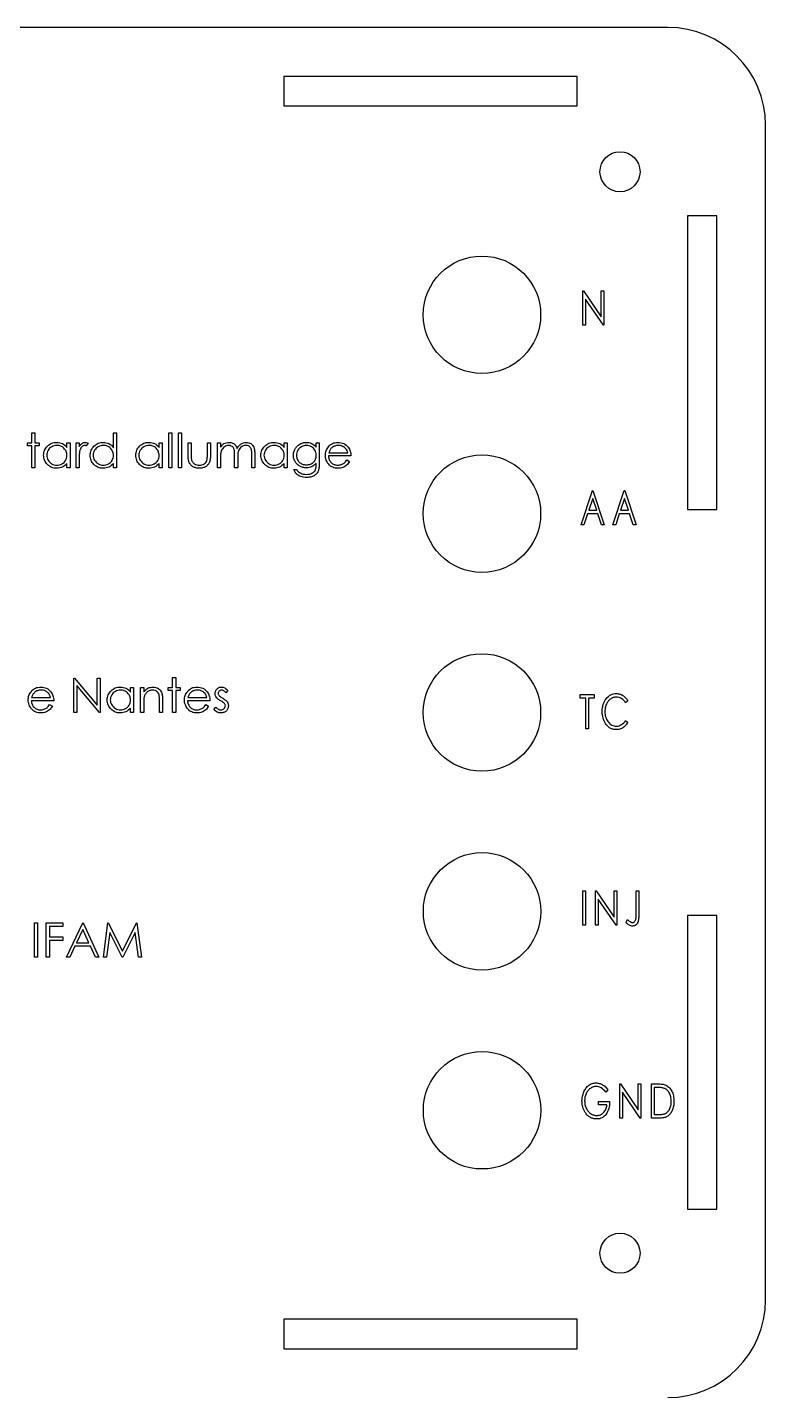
# Model space of a CAD drawing. Header units: millimetres. Extents: x 3 to 788, y -577 to 0.
# Drawn here: x 416.4 to 491.9, y -144 to -4 of the extents above; entities that cross this region are included whole.
import ezdxf

# ---------------------------------------------------------------- set-up
doc = ezdxf.new("R2010")
doc.units = ezdxf.units.MM
doc.layers.get('0').update_dxf_attribs({"lineweight": 25})

msp = doc.modelspace()

# ---------------------------------------------------------------- linework, layer by layer
at = {"color": 7, "linetype": 'Continuous', "lineweight": 25}
for p, q in [((481.91, -4.03), (361.91, -4.03)), ((472.66, -9.03), (442.66, -9.03)), ((442.66, -9.03), (442.66, -12.03)), ((472.66, -12.03), (472.66, -9.03)), ((442.66, -12.03), (472.66, -12.03)), ((491.91, -134.03), (491.91, -14.03)), ((486.91, -23.28), (483.91, -23.28)), ((483.91, -23.28), (483.91, -53.28)), ((486.91, -53.28), (486.91, -23.28)), ((483.91, -53.28), (486.91, -53.28)), ((486.91, -94.78), (483.91, -94.78)), ((483.91, -94.78), (483.91, -124.78)), ((486.91, -124.78), (486.91, -94.78)), ((483.91, -124.78), (486.91, -124.78)), ((442.66, -136.03), (442.66, -139.03)), ((472.66, -136.03), (442.66, -136.03)), ((472.66, -139.03), (472.66, -136.03)), ((442.66, -139.03), (472.66, -139.03))]:
    msp.add_line(p, q, dxfattribs=at)
at = {"color": 7, "linetype": 'Continuous', "flags": 128}
for points in [[(473.22, -34.44), (473.22, -30.94), (473.22, -30.94), (473.28, -30.94), (473.28, -30.94), (475.11, -33.61), (475.11, -33.61), (475.11, -30.94), (475.11, -30.94), (475.38, -30.94), (475.38, -30.94), (475.38, -34.44), (475.38, -34.44), (475.32, -34.44), (475.32, -34.44), (473.49, -31.78), (473.49, -31.78), (473.49, -34.44), (473.49, -34.44), (473.22, -34.44)], [(416.89, -45.44), (417.21, -45.44), (417.21, -45.44), (417.21, -46.47), (417.21, -46.47), (417.66, -46.47), (417.66, -46.47), (417.66, -46.78), (417.66, -46.78), (417.21, -46.78), (417.21, -46.78), (417.21, -49.03), (417.21, -49.03), (416.89, -49.03), (416.89, -49.03), (416.89, -46.78), (416.89, -46.78), (416.44, -46.78), (416.44, -46.78), (416.44, -46.47), (416.44, -46.47), (416.89, -46.47), (416.89, -46.47), (416.89, -45.44)], [(425.55, -45.44), (425.55, -49.03), (425.55, -49.03), (425.24, -49.03), (425.24, -49.03), (425.24, -48.59), (425.24, -48.59), (425.13, -48.7), (425.02, -48.8), (424.89, -48.89), (424.77, -48.96), (424.63, -49.01), (424.49, -49.04), (424.35, -49.07), (424.19, -49.07), (424.19, -49.07), (424.06, -49.07), (423.93, -49.05), (423.8, -49.02), (423.68, -48.98), (423.57, -48.92), (423.46, -48.86), (423.35, -48.78), (423.25, -48.69), (423.16, -48.59), (423.08, -48.48), (423.01, -48.37), (422.96, -48.26), (422.92, -48.14), (422.89, -48.01), (422.87, -47.88), (422.86, -47.74), (422.86, -47.74), (422.87, -47.61), (422.89, -47.48), (422.92, -47.36), (422.96, -47.24), (423.02, -47.12), (423.08, -47.02), (423.16, -46.91), (423.25, -46.81), (423.36, -46.72), (423.46, -46.64), (423.57, -46.58), (423.69, -46.52), (423.81, -46.48), (423.94, -46.45), (424.07, -46.43), (424.2, -46.43), (424.2, -46.43), (424.36, -46.43), (424.51, -46.46), (424.65, -46.5), (424.78, -46.56), (424.91, -46.64), (425.03, -46.73), (425.14, -46.84), (425.24, -46.97), (425.24, -46.97), (425.24, -45.44), (425.24, -45.44), (425.55, -45.44)], [(430.89, -45.44), (431.21, -45.44), (431.21, -45.44), (431.21, -49.03), (431.21, -49.03), (430.89, -49.03), (430.89, -49.03), (430.89, -45.44)], [(431.88, -45.44), (432.19, -45.44), (432.19, -45.44), (432.19, -49.03), (432.19, -49.03), (431.88, -49.03), (431.88, -49.03), (431.88, -45.44)], [(420.8, -46.47), (420.8, -49.03), (420.8, -49.03), (420.48, -49.03), (420.48, -49.03), (420.48, -48.59), (420.48, -48.59), (420.37, -48.7), (420.26, -48.8), (420.14, -48.89), (420.01, -48.96), (419.88, -49.01), (419.74, -49.04), (419.59, -49.07), (419.44, -49.07), (419.44, -49.07), (419.3, -49.07), (419.17, -49.05), (419.05, -49.02), (418.93, -48.98), (418.81, -48.92), (418.7, -48.86), (418.6, -48.78), (418.5, -48.69), (418.4, -48.59), (418.32, -48.48), (418.26, -48.37), (418.2, -48.26), (418.16, -48.14), (418.13, -48.01), (418.11, -47.88), (418.1, -47.74), (418.1, -47.74), (418.11, -47.61), (418.13, -47.48), (418.16, -47.36), (418.2, -47.24), (418.26, -47.12), (418.33, -47.02), (418.41, -46.91), (418.5, -46.81), (418.6, -46.72), (418.71, -46.64), (418.82, -46.58), (418.93, -46.52), (419.05, -46.48), (419.18, -46.45), (419.31, -46.43), (419.45, -46.43), (419.45, -46.43), (419.6, -46.43), (419.75, -46.46), (419.89, -46.5), (420.03, -46.55), (420.15, -46.62), (420.27, -46.71), (420.38, -46.82), (420.48, -46.94), (420.48, -46.94), (420.48, -46.47), (420.48, -46.47), (420.8, -46.47)], [(419.45, -46.74), (419.31, -46.75), (419.18, -46.77), (419.06, -46.81), (418.94, -46.87), (418.82, -46.94), (418.72, -47.03), (418.63, -47.13), (418.56, -47.24), (418.5, -47.36), (418.45, -47.49), (418.43, -47.61), (418.42, -47.75), (418.42, -47.75), (418.43, -47.88), (418.45, -48), (418.5, -48.13), (418.56, -48.25), (418.64, -48.36), (418.73, -48.46), (418.83, -48.55), (418.94, -48.63), (419.06, -48.68), (419.19, -48.73), (419.32, -48.75), (419.45, -48.76), (419.45, -48.76), (419.59, -48.75), (419.72, -48.73), (419.85, -48.68), (419.97, -48.63), (420.09, -48.55), (420.19, -48.47), (420.28, -48.37), (420.35, -48.27), (420.41, -48.15), (420.45, -48.03), (420.47, -47.89), (420.48, -47.76), (420.48, -47.76), (420.48, -47.65), (420.46, -47.55), (420.44, -47.45), (420.41, -47.36), (420.37, -47.27), (420.32, -47.19), (420.25, -47.11), (420.18, -47.03), (420.11, -46.96), (420.03, -46.9), (419.94, -46.85), (419.85, -46.81), (419.76, -46.78), (419.66, -46.76), (419.56, -46.74), (419.45, -46.74)], [(421.43, -46.47), (421.74, -46.47), (421.74, -46.47), (421.74, -46.85), (421.74, -46.85), (421.81, -46.74), (421.88, -46.66), (421.96, -46.58), (422.04, -46.53), (422.12, -46.48), (422.2, -46.45), (422.28, -46.43), (422.36, -46.43), (422.36, -46.43), (422.43, -46.43), (422.5, -46.45), (422.57, -46.47), (422.64, -46.51), (422.64, -46.51), (422.46, -46.79), (422.46, -46.79), (422.42, -46.77), (422.38, -46.75), (422.34, -46.74), (422.3, -46.74), (422.3, -46.74), (422.23, -46.75), (422.15, -46.77), (422.08, -46.82), (422.01, -46.87), (421.98, -46.91), (421.94, -46.95), (421.91, -47), (421.89, -47.05), (421.86, -47.1), (421.84, -47.16), (421.81, -47.22), (421.8, -47.29), (421.8, -47.29), (421.78, -47.35), (421.77, -47.43), (421.76, -47.52), (421.75, -47.62), (421.75, -47.74), (421.74, -47.87), (421.74, -48.01), (421.74, -48.17), (421.74, -48.17), (421.74, -49.03), (421.74, -49.03), (421.43, -49.03), (421.43, -49.03), (421.43, -46.47)], [(424.21, -46.74), (424.07, -46.75), (423.94, -46.77), (423.81, -46.81), (423.69, -46.87), (423.58, -46.94), (423.48, -47.03), (423.39, -47.13), (423.31, -47.24), (423.25, -47.36), (423.21, -47.49), (423.18, -47.61), (423.18, -47.75), (423.18, -47.75), (423.18, -47.88), (423.21, -48), (423.25, -48.13), (423.32, -48.25), (423.39, -48.36), (423.48, -48.46), (423.58, -48.55), (423.7, -48.63), (423.82, -48.68), (423.94, -48.73), (424.07, -48.75), (424.21, -48.76), (424.21, -48.76), (424.34, -48.75), (424.47, -48.73), (424.6, -48.68), (424.73, -48.63), (424.84, -48.55), (424.95, -48.47), (425.03, -48.37), (425.11, -48.27), (425.16, -48.15), (425.21, -48.03), (425.23, -47.89), (425.24, -47.76), (425.24, -47.76), (425.23, -47.65), (425.22, -47.55), (425.2, -47.45), (425.16, -47.36), (425.12, -47.27), (425.07, -47.19), (425.01, -47.11), (424.94, -47.03), (424.86, -46.96), (424.78, -46.9), (424.7, -46.85), (424.61, -46.81), (424.52, -46.78), (424.42, -46.76), (424.32, -46.74), (424.21, -46.74)], [(430.22, -46.47), (430.22, -49.03), (430.22, -49.03), (429.91, -49.03), (429.91, -49.03), (429.91, -48.59), (429.91, -48.59), (429.8, -48.7), (429.68, -48.8), (429.56, -48.89), (429.43, -48.96), (429.3, -49.01), (429.16, -49.04), (429.01, -49.07), (428.86, -49.07), (428.86, -49.07), (428.73, -49.07), (428.6, -49.05), (428.47, -49.02), (428.35, -48.98), (428.23, -48.92), (428.12, -48.86), (428.02, -48.78), (427.92, -48.69), (427.83, -48.59), (427.75, -48.48), (427.68, -48.37), (427.63, -48.26), (427.58, -48.14), (427.55, -48.01), (427.53, -47.88), (427.53, -47.74), (427.53, -47.74), (427.53, -47.61), (427.55, -47.48), (427.58, -47.36), (427.63, -47.24), (427.68, -47.12), (427.75, -47.02), (427.83, -46.91), (427.92, -46.81), (428.02, -46.72), (428.13, -46.64), (428.24, -46.58), (428.36, -46.52), (428.48, -46.48), (428.6, -46.45), (428.73, -46.43), (428.87, -46.43), (428.87, -46.43), (429.03, -46.43), (429.18, -46.46), (429.32, -46.5), (429.45, -46.55), (429.58, -46.62), (429.69, -46.71), (429.8, -46.82), (429.91, -46.94), (429.91, -46.94), (429.91, -46.47), (429.91, -46.47), (430.22, -46.47)], [(428.88, -46.74), (428.74, -46.75), (428.61, -46.77), (428.48, -46.81), (428.36, -46.87), (428.25, -46.94), (428.15, -47.03), (428.06, -47.13), (427.98, -47.24), (427.92, -47.36), (427.88, -47.49), (427.85, -47.61), (427.84, -47.75), (427.84, -47.75), (427.85, -47.88), (427.88, -48), (427.92, -48.13), (427.98, -48.25), (428.06, -48.36), (428.15, -48.46), (428.25, -48.55), (428.36, -48.63), (428.48, -48.68), (428.61, -48.73), (428.74, -48.75), (428.87, -48.76), (428.87, -48.76), (429.01, -48.75), (429.14, -48.73), (429.27, -48.68), (429.39, -48.63), (429.51, -48.55), (429.61, -48.47), (429.7, -48.37), (429.77, -48.27), (429.83, -48.15), (429.87, -48.03), (429.9, -47.89), (429.91, -47.76), (429.91, -47.76), (429.9, -47.65), (429.89, -47.55), (429.86, -47.45), (429.83, -47.36), (429.79, -47.27), (429.74, -47.19), (429.68, -47.11), (429.61, -47.03), (429.53, -46.96), (429.45, -46.9), (429.37, -46.85), (429.28, -46.81), (429.18, -46.78), (429.08, -46.76), (428.98, -46.74), (428.88, -46.74)], [(432.87, -46.47), (433.18, -46.47), (433.18, -46.47), (433.18, -47.66), (433.18, -47.66), (433.18, -47.76), (433.18, -47.86), (433.19, -47.94), (433.19, -48.02), (433.2, -48.09), (433.21, -48.16), (433.22, -48.21), (433.23, -48.26), (433.23, -48.26), (433.25, -48.31), (433.28, -48.37), (433.31, -48.42), (433.34, -48.46), (433.38, -48.51), (433.42, -48.55), (433.46, -48.59), (433.52, -48.62), (433.63, -48.68), (433.75, -48.73), (433.88, -48.75), (434.02, -48.76), (434.02, -48.76), (434.16, -48.75), (434.29, -48.73), (434.4, -48.68), (434.51, -48.63), (434.6, -48.56), (434.68, -48.47), (434.74, -48.38), (434.79, -48.28), (434.79, -48.28), (434.8, -48.24), (434.81, -48.19), (434.82, -48.12), (434.83, -48.05), (434.83, -47.97), (434.84, -47.87), (434.84, -47.77), (434.84, -47.66), (434.84, -47.66), (434.84, -46.47), (434.84, -46.47), (435.16, -46.47), (435.16, -46.47), (435.16, -47.72), (435.16, -47.72), (435.15, -47.84), (435.15, -47.96), (435.14, -48.07), (435.12, -48.18), (435.11, -48.27), (435.09, -48.36), (435.06, -48.44), (435.03, -48.51), (435, -48.57), (434.96, -48.63), (434.92, -48.69), (434.87, -48.74), (434.82, -48.79), (434.77, -48.84), (434.71, -48.88), (434.65, -48.92), (434.58, -48.96), (434.52, -48.99), (434.44, -49.01), (434.36, -49.04), (434.28, -49.05), (434.2, -49.06), (434.11, -49.07), (434.01, -49.07), (434.01, -49.07), (433.92, -49.07), (433.83, -49.06), (433.75, -49.05), (433.66, -49.04), (433.59, -49.01), (433.51, -48.99), (433.44, -48.96), (433.38, -48.92), (433.31, -48.88), (433.26, -48.84), (433.2, -48.79), (433.15, -48.74), (433.11, -48.69), (433.07, -48.63), (433.03, -48.57), (432.99, -48.5), (432.96, -48.43), (432.94, -48.35), (432.92, -48.26), (432.9, -48.17), (432.88, -48.06), (432.88, -47.95), (432.87, -47.82), (432.87, -47.69), (432.87, -47.69), (432.87, -46.47)], [(435.87, -46.47), (436.19, -46.47), (436.19, -46.47), (436.19, -46.92), (436.19, -46.92), (436.27, -46.8), (436.36, -46.7), (436.45, -46.62), (436.54, -46.56), (436.54, -46.56), (436.67, -46.5), (436.8, -46.46), (436.93, -46.43), (437.07, -46.43), (437.07, -46.43), (437.16, -46.43), (437.25, -46.44), (437.34, -46.47), (437.42, -46.5), (437.51, -46.54), (437.58, -46.59), (437.64, -46.64), (437.7, -46.7), (437.75, -46.76), (437.8, -46.84), (437.84, -46.94), (437.88, -47.04), (437.88, -47.04), (437.93, -46.97), (437.97, -46.9), (438.02, -46.84), (438.07, -46.78), (438.12, -46.72), (438.18, -46.67), (438.23, -46.62), (438.29, -46.58), (438.42, -46.51), (438.55, -46.47), (438.68, -46.44), (438.82, -46.43), (438.82, -46.43), (438.95, -46.43), (439.07, -46.46), (439.18, -46.5), (439.29, -46.56), (439.38, -46.63), (439.47, -46.72), (439.53, -46.82), (439.59, -46.93), (439.61, -46.99), (439.63, -47.06), (439.65, -47.14), (439.66, -47.23), (439.67, -47.32), (439.68, -47.42), (439.69, -47.53), (439.69, -47.64), (439.69, -47.64), (439.69, -49.03), (439.69, -49.03), (439.37, -49.03), (439.37, -49.03), (439.37, -47.64), (439.37, -47.64), (439.37, -47.54), (439.37, -47.45), (439.37, -47.37), (439.36, -47.3), (439.35, -47.23), (439.34, -47.17), (439.33, -47.12), (439.31, -47.08), (439.28, -47.01), (439.23, -46.94), (439.18, -46.88), (439.11, -46.83), (439.04, -46.79), (438.95, -46.76), (438.86, -46.75), (438.77, -46.74), (438.77, -46.74), (438.65, -46.75), (438.54, -46.78), (438.43, -46.82), (438.32, -46.88), (438.23, -46.96), (438.15, -47.04), (438.08, -47.14), (438.03, -47.25), (438.01, -47.32), (437.99, -47.39), (437.97, -47.47), (437.96, -47.57), (437.95, -47.67), (437.94, -47.78), (437.94, -47.9), (437.94, -48.03), (437.94, -48.03), (437.94, -49.03), (437.94, -49.03), (437.62, -49.03), (437.62, -49.03), (437.62, -47.73), (437.62, -47.73), (437.62, -47.62), (437.62, -47.52), (437.62, -47.42), (437.61, -47.34), (437.6, -47.27), (437.59, -47.2), (437.58, -47.15), (437.56, -47.1), (437.53, -47.02), (437.48, -46.95), (437.43, -46.89), (437.36, -46.84), (437.29, -46.8), (437.2, -46.76), (437.11, -46.75), (437.02, -46.74), (437.02, -46.74), (436.9, -46.75), (436.79, -46.77), (436.68, -46.82), (436.58, -46.88), (436.49, -46.95), (436.41, -47.04), (436.34, -47.13), (436.28, -47.24), (436.26, -47.31), (436.24, -47.38), (436.23, -47.45), (436.21, -47.54), (436.2, -47.63), (436.19, -47.73), (436.19, -47.84), (436.19, -47.95), (436.19, -47.95), (436.19, -49.03), (436.19, -49.03), (435.87, -49.03), (435.87, -49.03), (435.87, -46.47)], [(443.01, -46.47), (443.01, -49.03), (443.01, -49.03), (442.69, -49.03), (442.69, -49.03), (442.69, -48.59), (442.69, -48.59), (442.59, -48.7), (442.47, -48.8), (442.35, -48.89), (442.22, -48.96), (442.09, -49.01), (441.95, -49.04), (441.8, -49.07), (441.65, -49.07), (441.65, -49.07), (441.51, -49.07), (441.38, -49.05), (441.26, -49.02), (441.14, -48.98), (441.02, -48.92), (440.91, -48.86), (440.81, -48.78), (440.71, -48.69), (440.61, -48.59), (440.54, -48.48), (440.47, -48.37), (440.41, -48.26), (440.37, -48.14), (440.34, -48.01), (440.32, -47.88), (440.32, -47.74), (440.32, -47.74), (440.32, -47.61), (440.34, -47.48), (440.37, -47.36), (440.41, -47.24), (440.47, -47.12), (440.54, -47.02), (440.62, -46.91), (440.71, -46.81), (440.81, -46.72), (440.92, -46.64), (441.03, -46.58), (441.14, -46.52), (441.27, -46.48), (441.39, -46.45), (441.52, -46.43), (441.66, -46.43), (441.66, -46.43), (441.82, -46.43), (441.96, -46.46), (442.11, -46.5), (442.24, -46.55), (442.36, -46.62), (442.48, -46.71), (442.59, -46.82), (442.69, -46.94), (442.69, -46.94), (442.69, -46.47), (442.69, -46.47), (443.01, -46.47)], [(441.66, -46.74), (441.53, -46.75), (441.39, -46.77), (441.27, -46.81), (441.15, -46.87), (441.03, -46.94), (440.93, -47.03), (440.85, -47.13), (440.77, -47.24), (440.71, -47.36), (440.67, -47.49), (440.64, -47.61), (440.63, -47.75), (440.63, -47.75), (440.64, -47.88), (440.67, -48), (440.71, -48.13), (440.77, -48.25), (440.85, -48.36), (440.94, -48.46), (441.04, -48.55), (441.15, -48.63), (441.27, -48.68), (441.4, -48.73), (441.53, -48.75), (441.66, -48.76), (441.66, -48.76), (441.8, -48.75), (441.93, -48.73), (442.06, -48.68), (442.18, -48.63), (442.3, -48.55), (442.4, -48.47), (442.49, -48.37), (442.56, -48.27), (442.62, -48.15), (442.66, -48.03), (442.69, -47.89), (442.69, -47.76), (442.69, -47.76), (442.69, -47.65), (442.68, -47.55), (442.65, -47.45), (442.62, -47.36), (442.58, -47.27), (442.53, -47.19), (442.47, -47.11), (442.4, -47.03), (442.32, -46.96), (442.24, -46.9), (442.15, -46.85), (442.06, -46.81), (441.97, -46.78), (441.87, -46.76), (441.77, -46.74), (441.66, -46.74)], [(445.97, -46.47), (446.28, -46.47), (446.28, -46.47), (446.28, -48.5), (446.28, -48.5), (446.28, -48.63), (446.28, -48.75), (446.27, -48.86), (446.26, -48.96), (446.25, -49.06), (446.23, -49.14), (446.21, -49.22), (446.19, -49.29), (446.19, -49.29), (446.16, -49.37), (446.12, -49.45), (446.07, -49.53), (446.02, -49.6), (445.96, -49.66), (445.89, -49.72), (445.82, -49.78), (445.75, -49.83), (445.67, -49.87), (445.58, -49.91), (445.49, -49.94), (445.4, -49.97), (445.3, -49.99), (445.2, -50), (445.1, -50.01), (444.99, -50.02), (444.99, -50.02), (444.83, -50.01), (444.68, -49.99), (444.54, -49.96), (444.4, -49.92), (444.28, -49.87), (444.17, -49.81), (444.07, -49.74), (443.98, -49.67), (443.9, -49.58), (443.83, -49.48), (443.75, -49.35), (443.68, -49.21), (443.68, -49.21), (444, -49.21), (444, -49.21), (444.07, -49.33), (444.17, -49.43), (444.27, -49.51), (444.38, -49.58), (444.5, -49.63), (444.64, -49.67), (444.79, -49.69), (444.96, -49.7), (444.96, -49.7), (445.12, -49.69), (445.27, -49.67), (445.41, -49.63), (445.53, -49.58), (445.64, -49.52), (445.74, -49.44), (445.81, -49.36), (445.87, -49.28), (445.89, -49.23), (445.91, -49.17), (445.93, -49.11), (445.94, -49.03), (445.96, -48.95), (445.96, -48.87), (445.97, -48.77), (445.97, -48.67), (445.97, -48.67), (445.97, -48.54), (445.97, -48.54), (445.87, -48.65), (445.76, -48.75), (445.65, -48.83), (445.52, -48.9), (445.38, -48.96), (445.24, -49), (445.1, -49.02), (444.95, -49.03), (444.95, -49.03), (444.86, -49.03), (444.77, -49.02), (444.69, -49), (444.61, -48.98), (444.52, -48.96), (444.44, -48.93), (444.36, -48.9), (444.29, -48.85), (444.21, -48.81), (444.14, -48.76), (444.07, -48.71), (444.01, -48.65), (443.95, -48.59), (443.9, -48.53), (443.85, -48.46), (443.81, -48.39), (443.77, -48.31), (443.73, -48.24), (443.7, -48.16), (443.68, -48.08), (443.66, -48), (443.65, -47.91), (443.64, -47.83), (443.64, -47.74), (443.64, -47.74), (443.64, -47.65), (443.65, -47.57), (443.66, -47.48), (443.68, -47.4), (443.71, -47.32), (443.74, -47.24), (443.77, -47.16), (443.81, -47.08), (443.86, -47.01), (443.91, -46.94), (443.96, -46.87), (444.02, -46.81), (444.09, -46.75), (444.15, -46.7), (444.22, -46.65), (444.3, -46.6), (444.38, -46.56), (444.46, -46.53), (444.54, -46.5), (444.62, -46.47), (444.7, -46.45), (444.79, -46.44), (444.87, -46.43), (444.96, -46.43), (444.96, -46.43), (445.1, -46.43), (445.23, -46.45), (445.37, -46.49), (445.49, -46.53), (445.61, -46.6), (445.74, -46.68), (445.85, -46.79), (445.97, -46.92), (445.97, -46.92), (445.97, -46.47)], [(444.98, -46.74), (444.85, -46.75), (444.71, -46.77), (444.59, -46.81), (444.46, -46.87), (444.35, -46.95), (444.25, -47.03), (444.16, -47.13), (444.09, -47.24), (444.03, -47.36), (443.99, -47.49), (443.96, -47.62), (443.95, -47.75), (443.95, -47.75), (443.95, -47.86), (443.97, -47.95), (443.99, -48.05), (444.02, -48.13), (444.06, -48.22), (444.11, -48.3), (444.17, -48.37), (444.23, -48.44), (444.31, -48.51), (444.38, -48.56), (444.47, -48.61), (444.56, -48.65), (444.65, -48.68), (444.75, -48.7), (444.85, -48.71), (444.96, -48.71), (444.96, -48.71), (445.07, -48.71), (445.18, -48.7), (445.28, -48.68), (445.37, -48.65), (445.46, -48.61), (445.54, -48.56), (445.62, -48.51), (445.69, -48.44), (445.76, -48.37), (445.81, -48.3), (445.86, -48.22), (445.9, -48.13), (445.93, -48.04), (445.95, -47.94), (445.97, -47.84), (445.97, -47.74), (445.97, -47.74), (445.96, -47.6), (445.94, -47.46), (445.9, -47.34), (445.84, -47.23), (445.77, -47.12), (445.69, -47.02), (445.59, -46.94), (445.48, -46.87), (445.36, -46.81), (445.24, -46.77), (445.11, -46.75), (444.98, -46.74)], [(449.1, -48.22), (449.38, -48.37), (449.38, -48.37), (449.31, -48.48), (449.24, -48.59), (449.16, -48.68), (449.08, -48.76), (448.99, -48.84), (448.89, -48.9), (448.79, -48.95), (448.69, -48.99), (448.58, -49.03), (448.46, -49.05), (448.33, -49.07), (448.2, -49.07), (448.2, -49.07), (448.05, -49.07), (447.91, -49.05), (447.78, -49.02), (447.66, -48.97), (447.55, -48.92), (447.44, -48.85), (447.34, -48.76), (447.25, -48.67), (447.17, -48.57), (447.1, -48.46), (447.05, -48.35), (447, -48.24), (446.96, -48.12), (446.93, -48), (446.92, -47.88), (446.91, -47.76), (446.91, -47.76), (446.92, -47.64), (446.93, -47.52), (446.95, -47.41), (446.99, -47.3), (447.03, -47.2), (447.08, -47.1), (447.14, -47), (447.21, -46.9), (447.21, -46.9), (447.3, -46.79), (447.41, -46.69), (447.52, -46.61), (447.64, -46.55), (447.77, -46.49), (447.91, -46.46), (448.05, -46.43), (448.21, -46.43), (448.21, -46.43), (448.36, -46.43), (448.51, -46.46), (448.65, -46.5), (448.79, -46.55), (448.91, -46.62), (449.03, -46.71), (449.14, -46.81), (449.24, -46.93), (449.24, -46.93), (449.3, -47.02), (449.36, -47.12), (449.4, -47.22), (449.44, -47.33), (449.47, -47.44), (449.5, -47.56), (449.51, -47.69), (449.51, -47.82), (449.51, -47.82), (447.23, -47.82), (447.23, -47.82), (447.23, -47.92), (447.25, -48.01), (447.27, -48.11), (447.3, -48.19), (447.34, -48.28), (447.38, -48.35), (447.44, -48.43), (447.5, -48.49), (447.57, -48.56), (447.64, -48.61), (447.72, -48.66), (447.8, -48.69), (447.88, -48.72), (447.97, -48.74), (448.06, -48.75), (448.16, -48.76), (448.16, -48.76), (448.25, -48.76), (448.35, -48.74), (448.44, -48.73), (448.53, -48.7), (448.61, -48.67), (448.69, -48.63), (448.76, -48.59), (448.83, -48.54), (448.89, -48.48), (448.96, -48.41), (449.03, -48.32), (449.1, -48.22)], [(449.2, -47.5), (449.16, -47.38), (449.12, -47.27), (449.07, -47.17), (449.01, -47.09), (448.94, -47.01), (448.86, -46.95), (448.77, -46.89), (448.67, -46.84), (448.56, -46.79), (448.45, -46.76), (448.34, -46.75), (448.22, -46.74), (448.22, -46.74), (448.13, -46.74), (448.04, -46.75), (447.95, -46.77), (447.87, -46.8), (447.79, -46.83), (447.71, -46.87), (447.63, -46.92), (447.56, -46.98), (447.56, -46.98), (447.51, -47.03), (447.47, -47.08), (447.43, -47.13), (447.39, -47.2), (447.35, -47.27), (447.32, -47.34), (447.29, -47.42), (447.26, -47.5), (447.26, -47.5), (449.2, -47.5)], [(474.26, -51.35), (475.42, -54.85), (475.42, -54.85), (475.13, -54.85), (475.13, -54.85), (474.76, -53.73), (474.76, -53.73), (473.71, -53.73), (473.71, -53.73), (473.34, -54.85), (473.34, -54.85), (473.04, -54.85), (473.04, -54.85), (474.21, -51.35), (474.21, -51.35), (474.26, -51.35)], [(477.5, -51.35), (478.66, -54.85), (478.66, -54.85), (478.37, -54.85), (478.37, -54.85), (478, -53.73), (478, -53.73), (476.95, -53.73), (476.95, -53.73), (476.58, -54.85), (476.58, -54.85), (476.28, -54.85), (476.28, -54.85), (477.45, -51.35), (477.45, -51.35), (477.5, -51.35)], [(474.23, -52.16), (473.83, -53.37), (473.83, -53.37), (474.64, -53.37), (474.64, -53.37), (474.23, -52.16)], [(477.47, -52.16), (477.07, -53.37), (477.07, -53.37), (477.88, -53.37), (477.88, -53.37), (477.47, -52.16)], [(421.2, -74.03), (421.2, -70.53), (421.2, -70.53), (421.26, -70.53), (421.26, -70.53), (423.57, -73.28), (423.57, -73.28), (423.57, -70.53), (423.57, -70.53), (423.89, -70.53), (423.89, -70.53), (423.89, -74.03), (423.89, -74.03), (423.82, -74.03), (423.82, -74.03), (421.51, -71.28), (421.51, -71.28), (421.51, -74.03), (421.51, -74.03), (421.2, -74.03)], [(431.29, -70.44), (431.61, -70.44), (431.61, -70.44), (431.61, -71.47), (431.61, -71.47), (432.05, -71.47), (432.05, -71.47), (432.05, -71.78), (432.05, -71.78), (431.61, -71.78), (431.61, -71.78), (431.61, -74.03), (431.61, -74.03), (431.29, -74.03), (431.29, -74.03), (431.29, -71.78), (431.29, -71.78), (430.84, -71.78), (430.84, -71.78), (430.84, -71.47), (430.84, -71.47), (431.29, -71.47), (431.29, -71.47), (431.29, -70.44)], [(418.72, -73.22), (419, -73.37), (419, -73.37), (418.93, -73.48), (418.85, -73.59), (418.78, -73.68), (418.69, -73.76), (418.6, -73.84), (418.51, -73.9), (418.41, -73.95), (418.3, -73.99), (418.19, -74.03), (418.07, -74.05), (417.95, -74.07), (417.81, -74.07), (417.81, -74.07), (417.67, -74.07), (417.53, -74.05), (417.4, -74.02), (417.28, -73.97), (417.16, -73.92), (417.06, -73.85), (416.96, -73.76), (416.87, -73.67), (416.79, -73.57), (416.72, -73.46), (416.66, -73.35), (416.61, -73.24), (416.58, -73.12), (416.55, -73), (416.53, -72.88), (416.53, -72.76), (416.53, -72.76), (416.53, -72.64), (416.55, -72.52), (416.57, -72.41), (416.6, -72.3), (416.64, -72.2), (416.69, -72.1), (416.75, -72), (416.82, -71.9), (416.82, -71.9), (416.92, -71.79), (417.03, -71.69), (417.14, -71.61), (417.26, -71.55), (417.39, -71.49), (417.53, -71.46), (417.67, -71.43), (417.82, -71.43), (417.82, -71.43), (417.98, -71.43), (418.13, -71.46), (418.27, -71.5), (418.4, -71.55), (418.53, -71.62), (418.64, -71.71), (418.75, -71.81), (418.85, -71.93), (418.85, -71.93), (418.92, -72.02), (418.97, -72.12), (419.02, -72.22), (419.06, -72.33), (419.09, -72.44), (419.11, -72.56), (419.13, -72.69), (419.13, -72.82), (419.13, -72.82), (416.84, -72.82), (416.84, -72.82), (416.85, -72.92), (416.86, -73.01), (416.89, -73.11), (416.92, -73.19), (416.95, -73.28), (417, -73.35), (417.05, -73.43), (417.12, -73.49), (417.19, -73.56), (417.26, -73.61), (417.33, -73.66), (417.42, -73.69), (417.5, -73.72), (417.59, -73.74), (417.68, -73.75), (417.78, -73.76), (417.78, -73.76), (417.87, -73.76), (417.96, -73.74), (418.05, -73.73), (418.14, -73.7), (418.23, -73.67), (418.31, -73.63), (418.38, -73.59), (418.45, -73.54), (418.51, -73.48), (418.58, -73.41), (418.65, -73.32), (418.72, -73.22)], [(418.82, -72.5), (418.78, -72.38), (418.73, -72.27), (418.68, -72.17), (418.62, -72.09), (418.55, -72.01), (418.47, -71.95), (418.38, -71.89), (418.28, -71.84), (418.18, -71.79), (418.07, -71.76), (417.95, -71.75), (417.84, -71.74), (417.84, -71.74), (417.74, -71.74), (417.65, -71.75), (417.57, -71.77), (417.48, -71.8), (417.4, -71.83), (417.32, -71.87), (417.25, -71.92), (417.18, -71.98), (417.18, -71.98), (417.13, -72.03), (417.09, -72.08), (417.04, -72.13), (417, -72.2), (416.97, -72.27), (416.93, -72.34), (416.9, -72.42), (416.88, -72.5), (416.88, -72.5), (418.82, -72.5)], [(427.3, -71.47), (427.3, -74.03), (427.3, -74.03), (426.98, -74.03), (426.98, -74.03), (426.98, -73.59), (426.98, -73.59), (426.87, -73.7), (426.76, -73.8), (426.64, -73.89), (426.51, -73.96), (426.38, -74.01), (426.24, -74.04), (426.09, -74.07), (425.94, -74.07), (425.94, -74.07), (425.8, -74.07), (425.67, -74.05), (425.55, -74.02), (425.43, -73.98), (425.31, -73.92), (425.2, -73.86), (425.1, -73.78), (425, -73.69), (424.9, -73.59), (424.82, -73.48), (424.76, -73.37), (424.7, -73.26), (424.66, -73.14), (424.63, -73.01), (424.61, -72.88), (424.61, -72.74), (424.61, -72.74), (424.61, -72.61), (424.63, -72.48), (424.66, -72.36), (424.7, -72.24), (424.76, -72.12), (424.83, -72.02), (424.91, -71.91), (425, -71.81), (425.1, -71.72), (425.21, -71.64), (425.32, -71.58), (425.43, -71.52), (425.56, -71.48), (425.68, -71.45), (425.81, -71.43), (425.95, -71.43), (425.95, -71.43), (426.11, -71.43), (426.25, -71.46), (426.39, -71.5), (426.53, -71.55), (426.65, -71.62), (426.77, -71.71), (426.88, -71.82), (426.98, -71.94), (426.98, -71.94), (426.98, -71.47), (426.98, -71.47), (427.3, -71.47)], [(425.95, -71.74), (425.82, -71.75), (425.68, -71.77), (425.56, -71.81), (425.44, -71.87), (425.32, -71.94), (425.22, -72.03), (425.14, -72.13), (425.06, -72.24), (425, -72.36), (424.95, -72.49), (424.93, -72.61), (424.92, -72.75), (424.92, -72.75), (424.93, -72.88), (424.95, -73), (425, -73.13), (425.06, -73.25), (425.14, -73.36), (425.23, -73.46), (425.33, -73.55), (425.44, -73.63), (425.56, -73.68), (425.69, -73.73), (425.82, -73.75), (425.95, -73.76), (425.95, -73.76), (426.09, -73.75), (426.22, -73.73), (426.35, -73.68), (426.47, -73.63), (426.59, -73.55), (426.69, -73.47), (426.78, -73.37), (426.85, -73.27), (426.91, -73.15), (426.95, -73.03), (426.98, -72.89), (426.98, -72.76), (426.98, -72.76), (426.98, -72.65), (426.96, -72.55), (426.94, -72.45), (426.91, -72.36), (426.87, -72.27), (426.82, -72.19), (426.76, -72.11), (426.69, -72.03), (426.61, -71.96), (426.53, -71.9), (426.44, -71.85), (426.35, -71.81), (426.26, -71.78), (426.16, -71.76), (426.06, -71.74), (425.95, -71.74)], [(428.02, -71.47), (428.33, -71.47), (428.33, -71.47), (428.33, -71.93), (428.33, -71.93), (428.43, -71.81), (428.54, -71.7), (428.65, -71.62), (428.77, -71.55), (428.9, -71.49), (429.03, -71.46), (429.16, -71.43), (429.3, -71.43), (429.3, -71.43), (429.44, -71.43), (429.58, -71.46), (429.7, -71.51), (429.82, -71.57), (429.92, -71.65), (430.02, -71.74), (430.09, -71.84), (430.15, -71.96), (430.18, -72.03), (430.2, -72.1), (430.22, -72.18), (430.23, -72.27), (430.24, -72.37), (430.25, -72.48), (430.26, -72.6), (430.26, -72.72), (430.26, -72.72), (430.26, -74.03), (430.26, -74.03), (429.95, -74.03), (429.95, -74.03), (429.95, -72.83), (429.95, -72.83), (429.94, -72.72), (429.94, -72.63), (429.94, -72.54), (429.94, -72.46), (429.93, -72.39), (429.92, -72.33), (429.92, -72.28), (429.91, -72.24), (429.91, -72.24), (429.87, -72.13), (429.82, -72.02), (429.76, -71.94), (429.68, -71.87), (429.59, -71.81), (429.49, -71.77), (429.38, -71.75), (429.25, -71.74), (429.25, -71.74), (429.17, -71.74), (429.1, -71.75), (429.03, -71.77), (428.96, -71.79), (428.89, -71.82), (428.82, -71.85), (428.76, -71.89), (428.7, -71.93), (428.64, -71.99), (428.59, -72.04), (428.54, -72.09), (428.5, -72.15), (428.46, -72.21), (428.43, -72.28), (428.4, -72.35), (428.38, -72.42), (428.38, -72.42), (428.37, -72.47), (428.36, -72.53), (428.35, -72.6), (428.34, -72.68), (428.34, -72.77), (428.33, -72.87), (428.33, -72.98), (428.33, -73.1), (428.33, -73.1), (428.33, -74.03), (428.33, -74.03), (428.02, -74.03), (428.02, -74.03), (428.02, -71.47)], [(434.69, -73.22), (434.97, -73.37), (434.97, -73.37), (434.9, -73.48), (434.83, -73.59), (434.75, -73.68), (434.67, -73.76), (434.58, -73.84), (434.48, -73.9), (434.38, -73.95), (434.28, -73.99), (434.17, -74.03), (434.05, -74.05), (433.92, -74.07), (433.79, -74.07), (433.79, -74.07), (433.64, -74.07), (433.5, -74.05), (433.37, -74.02), (433.25, -73.97), (433.14, -73.92), (433.03, -73.85), (432.93, -73.76), (432.84, -73.67), (432.76, -73.57), (432.69, -73.46), (432.64, -73.35), (432.59, -73.24), (432.55, -73.12), (432.52, -73), (432.51, -72.88), (432.5, -72.76), (432.5, -72.76), (432.51, -72.64), (432.52, -72.52), (432.54, -72.41), (432.58, -72.3), (432.62, -72.2), (432.67, -72.1), (432.73, -72), (432.8, -71.9), (432.8, -71.9), (432.89, -71.79), (433, -71.69), (433.11, -71.61), (433.23, -71.55), (433.36, -71.49), (433.5, -71.46), (433.64, -71.43), (433.8, -71.43), (433.8, -71.43), (433.95, -71.43), (434.1, -71.46), (434.24, -71.5), (434.38, -71.55), (434.5, -71.62), (434.62, -71.71), (434.73, -71.81), (434.83, -71.93), (434.83, -71.93), (434.89, -72.02), (434.95, -72.12), (434.99, -72.22), (435.03, -72.33), (435.06, -72.44), (435.09, -72.56), (435.1, -72.69), (435.11, -72.82), (435.11, -72.82), (432.82, -72.82), (432.82, -72.82), (432.82, -72.92), (432.84, -73.01), (432.86, -73.11), (432.89, -73.19), (432.93, -73.28), (432.97, -73.35), (433.03, -73.43), (433.09, -73.49), (433.16, -73.56), (433.23, -73.61), (433.31, -73.66), (433.39, -73.69), (433.47, -73.72), (433.56, -73.74), (433.65, -73.75), (433.75, -73.76), (433.75, -73.76), (433.84, -73.76), (433.94, -73.74), (434.03, -73.73), (434.12, -73.7), (434.2, -73.67), (434.28, -73.63), (434.35, -73.59), (434.42, -73.54), (434.48, -73.48), (434.55, -73.41), (434.62, -73.32), (434.69, -73.22)], [(434.79, -72.5), (434.75, -72.38), (434.71, -72.27), (434.66, -72.17), (434.6, -72.09), (434.53, -72.01), (434.45, -71.95), (434.36, -71.89), (434.26, -71.84), (434.15, -71.79), (434.04, -71.76), (433.93, -71.75), (433.81, -71.74), (433.81, -71.74), (433.72, -71.74), (433.63, -71.75), (433.54, -71.77), (433.46, -71.8), (433.38, -71.83), (433.3, -71.87), (433.22, -71.92), (433.15, -71.98), (433.15, -71.98), (433.11, -72.03), (433.06, -72.08), (433.02, -72.13), (432.98, -72.2), (432.94, -72.27), (432.91, -72.34), (432.88, -72.42), (432.85, -72.5), (432.85, -72.5), (434.79, -72.5)], [(436.95, -71.79), (436.73, -72.01), (436.73, -72.01), (436.68, -71.95), (436.62, -71.89), (436.56, -71.85), (436.51, -71.81), (436.45, -71.78), (436.4, -71.76), (436.34, -71.74), (436.29, -71.74), (436.29, -71.74), (436.22, -71.75), (436.16, -71.77), (436.11, -71.8), (436.06, -71.84), (436.01, -71.9), (435.98, -71.96), (435.96, -72.02), (435.96, -72.08), (435.96, -72.08), (435.96, -72.14), (435.98, -72.2), (436.01, -72.26), (436.04, -72.32), (436.04, -72.32), (436.07, -72.35), (436.1, -72.37), (436.14, -72.41), (436.18, -72.44), (436.23, -72.47), (436.28, -72.51), (436.34, -72.54), (436.41, -72.58), (436.41, -72.58), (436.49, -72.63), (436.57, -72.67), (436.63, -72.72), (436.69, -72.76), (436.75, -72.81), (436.8, -72.85), (436.84, -72.9), (436.87, -72.94), (436.87, -72.94), (436.92, -73.03), (436.96, -73.13), (436.98, -73.23), (436.99, -73.33), (436.99, -73.33), (436.99, -73.41), (436.98, -73.48), (436.96, -73.55), (436.94, -73.62), (436.91, -73.68), (436.87, -73.75), (436.83, -73.8), (436.78, -73.86), (436.72, -73.91), (436.66, -73.95), (436.6, -73.99), (436.53, -74.02), (436.47, -74.04), (436.39, -74.06), (436.32, -74.07), (436.24, -74.07), (436.24, -74.07), (436.13, -74.07), (436.03, -74.05), (435.93, -74.02), (435.83, -73.98), (435.74, -73.93), (435.65, -73.87), (435.58, -73.8), (435.51, -73.73), (435.51, -73.73), (435.72, -73.49), (435.72, -73.49), (435.78, -73.55), (435.84, -73.61), (435.9, -73.65), (435.96, -73.69), (436.03, -73.72), (436.09, -73.74), (436.16, -73.75), (436.22, -73.76), (436.22, -73.76), (436.31, -73.75), (436.4, -73.73), (436.47, -73.69), (436.54, -73.64), (436.6, -73.57), (436.64, -73.5), (436.67, -73.43), (436.68, -73.35), (436.68, -73.35), (436.67, -73.28), (436.65, -73.22), (436.63, -73.16), (436.59, -73.1), (436.59, -73.1), (436.57, -73.08), (436.53, -73.05), (436.49, -73.02), (436.45, -72.99), (436.4, -72.95), (436.34, -72.92), (436.27, -72.88), (436.2, -72.84), (436.2, -72.84), (436.12, -72.8), (436.05, -72.75), (435.99, -72.71), (435.93, -72.66), (435.88, -72.62), (435.83, -72.58), (435.79, -72.53), (435.76, -72.49), (435.76, -72.49), (435.71, -72.4), (435.67, -72.31), (435.65, -72.2), (435.64, -72.1), (435.64, -72.1), (435.65, -72.03), (435.65, -71.96), (435.67, -71.89), (435.69, -71.83), (435.72, -71.77), (435.75, -71.72), (435.78, -71.67), (435.83, -71.62), (435.87, -71.57), (435.92, -71.53), (435.98, -71.5), (436.03, -71.47), (436.09, -71.45), (436.16, -71.44), (436.22, -71.43), (436.29, -71.43), (436.29, -71.43), (436.37, -71.43), (436.45, -71.45), (436.53, -71.48), (436.62, -71.52), (436.7, -71.57), (436.78, -71.63), (436.86, -71.7), (436.95, -71.79)], [(472.96, -72.55), (472.96, -72.19), (472.96, -72.19), (474.39, -72.19), (474.39, -72.19), (474.39, -72.55), (474.39, -72.55), (473.81, -72.55), (473.81, -72.55), (473.81, -75.69), (473.81, -75.69), (473.54, -75.69), (473.54, -75.69), (473.54, -72.55), (473.54, -72.55), (472.96, -72.55)], [(477.81, -72.83), (477.6, -73.04), (477.6, -73.04), (477.51, -72.9), (477.4, -72.79), (477.3, -72.69), (477.18, -72.6), (477.05, -72.54), (476.92, -72.49), (476.78, -72.46), (476.64, -72.46), (476.64, -72.46), (476.56, -72.46), (476.48, -72.47), (476.41, -72.48), (476.33, -72.51), (476.26, -72.53), (476.19, -72.57), (476.12, -72.61), (476.05, -72.65), (475.98, -72.71), (475.92, -72.76), (475.86, -72.82), (475.81, -72.89), (475.76, -72.96), (475.71, -73.03), (475.67, -73.11), (475.63, -73.19), (475.59, -73.27), (475.56, -73.36), (475.54, -73.45), (475.51, -73.54), (475.5, -73.64), (475.49, -73.74), (475.48, -73.84), (475.48, -73.94), (475.48, -73.94), (475.48, -74.09), (475.5, -74.24), (475.52, -74.38), (475.56, -74.52), (475.61, -74.65), (475.67, -74.77), (475.73, -74.89), (475.81, -74.99), (475.9, -75.09), (475.99, -75.18), (476.09, -75.25), (476.19, -75.31), (476.3, -75.36), (476.41, -75.39), (476.53, -75.41), (476.66, -75.42), (476.66, -75.42), (476.79, -75.41), (476.93, -75.38), (477.05, -75.33), (477.17, -75.27), (477.29, -75.19), (477.4, -75.09), (477.5, -74.97), (477.6, -74.83), (477.6, -74.83), (477.81, -75.04), (477.81, -75.04), (477.76, -75.13), (477.7, -75.21), (477.65, -75.28), (477.59, -75.35), (477.52, -75.42), (477.46, -75.48), (477.39, -75.53), (477.31, -75.58), (477.24, -75.63), (477.16, -75.67), (477.08, -75.7), (477, -75.73), (476.91, -75.75), (476.83, -75.76), (476.74, -75.77), (476.65, -75.78), (476.65, -75.78), (476.56, -75.77), (476.48, -75.77), (476.4, -75.75), (476.32, -75.74), (476.24, -75.72), (476.17, -75.69), (476.09, -75.66), (476.02, -75.62), (475.96, -75.58), (475.89, -75.54), (475.83, -75.49), (475.77, -75.43), (475.71, -75.37), (475.65, -75.31), (475.6, -75.24), (475.55, -75.16), (475.55, -75.16), (475.47, -75.03), (475.4, -74.89), (475.34, -74.75), (475.29, -74.59), (475.26, -74.43), (475.23, -74.27), (475.21, -74.1), (475.21, -73.92), (475.21, -73.92), (475.21, -73.73), (475.23, -73.55), (475.27, -73.37), (475.31, -73.21), (475.37, -73.05), (475.44, -72.9), (475.52, -72.76), (475.62, -72.62), (475.72, -72.5), (475.84, -72.39), (475.95, -72.3), (476.08, -72.23), (476.21, -72.17), (476.35, -72.13), (476.49, -72.1), (476.64, -72.1), (476.64, -72.1), (476.74, -72.1), (476.83, -72.11), (476.91, -72.12), (477, -72.14), (477.08, -72.17), (477.16, -72.21), (477.24, -72.24), (477.32, -72.29), (477.39, -72.34), (477.46, -72.4), (477.53, -72.46), (477.59, -72.52), (477.65, -72.59), (477.71, -72.66), (477.76, -72.74), (477.81, -72.83)], [(473.22, -92.26), (473.49, -92.26), (473.49, -92.26), (473.49, -95.76), (473.49, -95.76), (473.22, -95.76), (473.22, -95.76), (473.22, -92.26)], [(474.53, -95.76), (474.53, -92.26), (474.53, -92.26), (474.59, -92.26), (474.59, -92.26), (476.42, -94.93), (476.42, -94.93), (476.42, -92.26), (476.42, -92.26), (476.69, -92.26), (476.69, -92.26), (476.69, -95.76), (476.69, -95.76), (476.63, -95.76), (476.63, -95.76), (474.8, -93.1), (474.8, -93.1), (474.8, -95.76), (474.8, -95.76), (474.53, -95.76)], [(478.67, -92.26), (478.94, -92.26), (478.94, -92.26), (478.94, -94.63), (478.94, -94.63), (478.94, -94.76), (478.94, -94.88), (478.93, -94.99), (478.92, -95.09), (478.92, -95.18), (478.9, -95.26), (478.89, -95.33), (478.88, -95.38), (478.84, -95.49), (478.79, -95.58), (478.73, -95.66), (478.66, -95.72), (478.58, -95.78), (478.5, -95.82), (478.4, -95.84), (478.3, -95.85), (478.3, -95.85), (478.22, -95.85), (478.14, -95.83), (478.06, -95.8), (477.98, -95.76), (477.9, -95.71), (477.82, -95.64), (477.73, -95.55), (477.64, -95.45), (477.64, -95.45), (477.78, -95.18), (477.78, -95.18), (477.88, -95.27), (477.97, -95.34), (478.05, -95.4), (478.13, -95.44), (478.13, -95.44), (478.17, -95.46), (478.21, -95.48), (478.26, -95.49), (478.3, -95.49), (478.3, -95.49), (478.36, -95.49), (478.41, -95.47), (478.46, -95.44), (478.51, -95.4), (478.55, -95.36), (478.58, -95.3), (478.61, -95.24), (478.63, -95.17), (478.64, -95.12), (478.65, -95.07), (478.66, -95.01), (478.66, -94.95), (478.67, -94.87), (478.67, -94.79), (478.67, -94.69), (478.67, -94.59), (478.67, -94.59), (478.67, -92.26)], [(417.16, -95.53), (417.47, -95.53), (417.47, -95.53), (417.47, -99.03), (417.47, -99.03), (417.16, -99.03), (417.16, -99.03), (417.16, -95.53)], [(418.37, -95.53), (420.08, -95.53), (420.08, -95.53), (420.08, -95.89), (420.08, -95.89), (418.69, -95.89), (418.69, -95.89), (418.69, -96.96), (418.69, -96.96), (420.08, -96.96), (420.08, -96.96), (420.08, -97.32), (420.08, -97.32), (418.69, -97.32), (418.69, -97.32), (418.69, -99.03), (418.69, -99.03), (418.37, -99.03), (418.37, -99.03), (418.37, -95.53)], [(422.14, -95.53), (423.76, -99.03), (423.76, -99.03), (423.42, -99.03), (423.42, -99.03), (422.9, -97.91), (422.9, -97.91), (421.31, -97.91), (421.31, -97.91), (420.78, -99.03), (420.78, -99.03), (420.44, -99.03), (420.44, -99.03), (422.1, -95.53), (422.1, -95.53), (422.14, -95.53)], [(422.12, -96.21), (421.48, -97.55), (421.48, -97.55), (422.73, -97.55), (422.73, -97.55), (422.12, -96.21)], [(424.21, -99.03), (424.67, -95.53), (424.67, -95.53), (424.71, -95.53), (424.71, -95.53), (426.16, -98.4), (426.16, -98.4), (427.6, -95.53), (427.6, -95.53), (427.64, -95.53), (427.64, -95.53), (428.11, -99.03), (428.11, -99.03), (427.79, -99.03), (427.79, -99.03), (427.46, -96.51), (427.46, -96.51), (426.2, -99.03), (426.2, -99.03), (426.12, -99.03), (426.12, -99.03), (424.86, -96.5), (424.86, -96.5), (424.52, -99.03), (424.52, -99.03), (424.21, -99.03)], [(475.78, -112.57), (475.57, -112.82), (475.57, -112.82), (475.46, -112.69), (475.34, -112.57), (475.22, -112.47), (475.09, -112.39), (474.96, -112.32), (474.83, -112.28), (474.71, -112.25), (474.58, -112.24), (474.58, -112.24), (474.5, -112.24), (474.43, -112.25), (474.35, -112.27), (474.28, -112.29), (474.21, -112.32), (474.13, -112.35), (474.06, -112.39), (473.99, -112.44), (473.92, -112.49), (473.86, -112.55), (473.8, -112.61), (473.74, -112.67), (473.69, -112.74), (473.64, -112.82), (473.6, -112.9), (473.56, -112.98), (473.49, -113.15), (473.44, -113.33), (473.41, -113.52), (473.4, -113.7), (473.4, -113.7), (473.41, -113.8), (473.41, -113.9), (473.43, -113.99), (473.44, -114.08), (473.47, -114.18), (473.5, -114.27), (473.53, -114.36), (473.57, -114.45), (473.61, -114.53), (473.66, -114.61), (473.71, -114.69), (473.76, -114.76), (473.82, -114.83), (473.88, -114.89), (473.95, -114.95), (474.02, -115), (474.09, -115.05), (474.16, -115.09), (474.24, -115.12), (474.32, -115.15), (474.4, -115.17), (474.48, -115.19), (474.56, -115.2), (474.65, -115.2), (474.65, -115.2), (474.75, -115.2), (474.85, -115.18), (474.94, -115.16), (475.03, -115.13), (475.12, -115.08), (475.2, -115.03), (475.28, -114.97), (475.35, -114.9), (475.42, -114.82), (475.48, -114.74), (475.53, -114.65), (475.58, -114.56), (475.62, -114.46), (475.65, -114.35), (475.68, -114.24), (475.69, -114.12), (475.69, -114.12), (474.84, -114.12), (474.84, -114.12), (474.84, -113.76), (474.84, -113.76), (475.96, -113.76), (475.96, -113.76), (475.96, -113.96), (475.94, -114.16), (475.91, -114.34), (475.87, -114.5), (475.82, -114.66), (475.75, -114.81), (475.68, -114.95), (475.6, -115.07), (475.5, -115.19), (475.4, -115.29), (475.29, -115.37), (475.17, -115.44), (475.05, -115.49), (474.92, -115.53), (474.78, -115.55), (474.63, -115.56), (474.63, -115.56), (474.54, -115.56), (474.45, -115.55), (474.36, -115.54), (474.28, -115.52), (474.2, -115.49), (474.12, -115.47), (474.04, -115.43), (473.97, -115.39), (473.9, -115.35), (473.83, -115.3), (473.76, -115.25), (473.7, -115.19), (473.64, -115.12), (473.58, -115.05), (473.52, -114.98), (473.46, -114.9), (473.46, -114.9), (473.39, -114.77), (473.32, -114.63), (473.26, -114.49), (473.22, -114.35), (473.18, -114.2), (473.15, -114.04), (473.14, -113.88), (473.13, -113.72), (473.13, -113.72), (473.14, -113.59), (473.15, -113.47), (473.16, -113.35), (473.18, -113.24), (473.21, -113.12), (473.24, -113.01), (473.28, -112.9), (473.32, -112.79), (473.37, -112.69), (473.42, -112.59), (473.48, -112.5), (473.54, -112.41), (473.61, -112.33), (473.68, -112.25), (473.76, -112.18), (473.84, -112.12), (473.92, -112.06), (474.01, -112.02), (474.09, -111.97), (474.19, -111.94), (474.28, -111.91), (474.38, -111.9), (474.48, -111.88), (474.58, -111.88), (474.58, -111.88), (474.66, -111.88), (474.74, -111.89), (474.82, -111.9), (474.9, -111.92), (474.98, -111.94), (475.06, -111.97), (475.13, -112), (475.21, -112.04), (475.28, -112.09), (475.35, -112.14), (475.43, -112.19), (475.5, -112.26), (475.57, -112.32), (475.64, -112.4), (475.71, -112.48), (475.78, -112.57)], [(477, -115.47), (477, -111.97), (477, -111.97), (477.06, -111.97), (477.06, -111.97), (478.89, -114.64), (478.89, -114.64), (478.89, -111.97), (478.89, -111.97), (479.16, -111.97), (479.16, -111.97), (479.16, -115.47), (479.16, -115.47), (479.1, -115.47), (479.1, -115.47), (477.27, -112.81), (477.27, -112.81), (477.27, -115.47), (477.27, -115.47), (477, -115.47)], [(480.24, -115.47), (480.24, -111.97), (480.24, -111.97), (480.81, -111.97), (480.81, -111.97), (480.95, -111.97), (481.09, -111.98), (481.22, -111.99), (481.33, -112), (481.44, -112.02), (481.53, -112.04), (481.62, -112.07), (481.69, -112.1), (481.69, -112.1), (481.79, -112.14), (481.88, -112.2), (481.96, -112.27), (482.04, -112.34), (482.12, -112.42), (482.19, -112.51), (482.25, -112.61), (482.31, -112.71), (482.36, -112.83), (482.41, -112.94), (482.44, -113.07), (482.48, -113.2), (482.5, -113.33), (482.52, -113.47), (482.53, -113.61), (482.53, -113.76), (482.53, -113.76), (482.53, -113.89), (482.52, -114.02), (482.51, -114.14), (482.49, -114.26), (482.46, -114.37), (482.43, -114.48), (482.4, -114.59), (482.35, -114.69), (482.31, -114.79), (482.26, -114.88), (482.21, -114.96), (482.15, -115.04), (482.09, -115.11), (482.03, -115.17), (481.96, -115.23), (481.9, -115.28), (481.82, -115.32), (481.74, -115.36), (481.65, -115.4), (481.56, -115.42), (481.46, -115.44), (481.35, -115.46), (481.23, -115.47), (481.11, -115.47), (481.11, -115.47), (480.24, -115.47)], [(480.51, -115.11), (480.82, -115.11), (480.82, -115.11), (480.96, -115.11), (481.08, -115.1), (481.2, -115.1), (481.3, -115.09), (481.39, -115.08), (481.47, -115.06), (481.55, -115.04), (481.61, -115.02), (481.61, -115.02), (481.68, -114.99), (481.75, -114.95), (481.82, -114.9), (481.88, -114.84), (481.94, -114.78), (481.99, -114.72), (482.04, -114.65), (482.09, -114.57), (482.13, -114.48), (482.16, -114.39), (482.19, -114.3), (482.22, -114.2), (482.24, -114.1), (482.25, -113.99), (482.26, -113.88), (482.26, -113.76), (482.26, -113.76), (482.26, -113.64), (482.25, -113.52), (482.23, -113.41), (482.21, -113.3), (482.19, -113.2), (482.15, -113.1), (482.12, -113), (482.07, -112.91), (482.02, -112.83), (481.97, -112.75), (481.91, -112.68), (481.84, -112.61), (481.78, -112.56), (481.7, -112.51), (481.62, -112.46), (481.54, -112.43), (481.54, -112.43), (481.47, -112.4), (481.39, -112.38), (481.31, -112.37), (481.21, -112.35), (481.1, -112.34), (480.97, -112.33), (480.84, -112.33), (480.7, -112.33), (480.7, -112.33), (480.51, -112.33), (480.51, -112.33), (480.51, -115.11)]]:
    msp.add_lwpolyline(points, dxfattribs=at)
at = {"color": 7, "linetype": 'Continuous', "lineweight": 25}
for centre, radius in [((477.02, -18.78), 2.05), ((462.91, -33.39), 6), ((462.91, -53.71), 6), ((462.91, -74.03), 6), ((462.92, -94.35), 6), ((462.92, -114.67), 6), ((477.02, -129.28), 2.05)]:
    msp.add_circle(centre, radius, dxfattribs=at)
for centre, start, end in [((481.91, -14.03), 0, 90), ((481.91, -134.03), 270, 0)]:
    msp.add_arc(centre, 10, start, end, dxfattribs=at)

doc.saveas('drawing.dxf')
